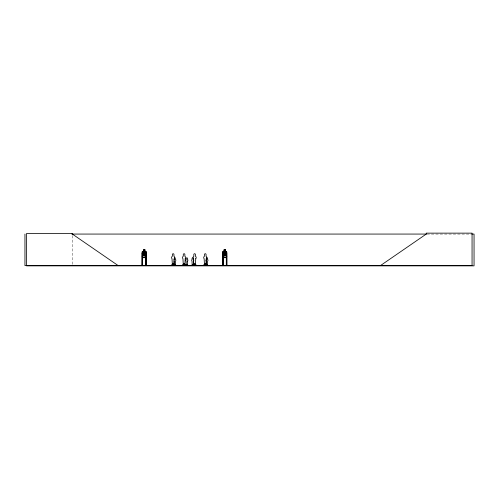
<?xml version="1.0" encoding="UTF-8"?>
<svg xmlns="http://www.w3.org/2000/svg" width="499" height="499" viewBox="0 0 499 499"><rect width="100%" height="100%" fill="white"/><g stroke="black" fill="none" stroke-linecap="round" stroke-linejoin="round"><path stroke-width="0.37" stroke-dasharray="2.5 1.87" d="M427.025 234.068L470.969 234.068M72.367 235.603L72.367 264.826"/><path stroke-width="0.75" d="M193.419 264.894L193.444 265.505L193.943 265.568M173.945 264.875L174.276 258.744A1.591 1.591 0 0 0 173.945 256.243L173.945 254.527A0.792 0.792 0 0 0 173.153 253.735A0.792 0.792 0 0 0 172.355 254.527L172.355 256.243A1.591 1.591 0 0 0 172.024 258.744L172.355 264.875L174.12 264.894M206.068 264.875L206.399 258.744A1.591 1.591 0 0 0 206.068 256.243L206.068 254.527A0.792 0.792 0 0 0 205.276 253.735A0.792 0.792 0 0 0 204.478 254.527L204.478 256.243A1.591 1.591 0 0 0 204.147 258.744L204.478 264.875L206.249 264.894M207.441 265.106L207.665 261.021A1.06 1.06 0 0 0 207.441 259.355C208.407 257.266 205.42 257.266 206.38 259.355M173.203 263.915L173.153 264.295L173.053 263.934M184.256 264.002L183.95 263.965M194.566 263.915L194.654 264.114M205.32 264.245L205.332 263.915M173.284 264.239L172.953 264.102L173.29 264.002M145.745 257.627L146.226 256.118M226.278 257.677L226.771 256.124L226.247 257.627L223.128 257.627L222.722 256.118M147.43 265.555L140.849 265.53M221.45 265.555L228.037 265.555M144.891 251.371L145.789 251.371L146.269 251.92L146.244 256.124L145.777 257.677L142.595 257.677L142.178 251.926L142.633 251.371L143.556 251.371M142.203 251.926L142.658 251.421M172.136 265.219L171.955 264.557L171.843 265.587M174.114 265.337L174.351 264.557L174.351 265.387L173.702 265.574L174.413 265.587L174.026 265.574M173.82 265.58L174.001 264.894M175.186 265.449C175.673 265.605 175.573 264.988 175.28 265.449M175.367 265.574L175.692 265.587M182.628 265.587C183.039 264.532 185.709 265.599 184.817 265.468M183.064 265.219L182.883 264.557L182.771 265.587M183.027 265.58L183.551 265.568L182.896 265.387M184.549 265.587L185.279 265.387L185.266 264.557L185.079 265.219M185.316 265.58L184.686 265.587M185.84 265.574L187.661 265.512C187.767 264.052 187.325 266.21 187.256 265.512M185.952 265.587L186.052 264.894L186.164 265.337M186.046 264.894L186.264 265.587M187.549 265.505L187.237 265.449M192.134 265.574L191.853 265.337M193.013 265.574L195.964 265.593L195.814 264.557L195.733 265.387L195.022 265.574L195.346 265.387M206.112 264.894L205.838 265.587L206.474 265.387L206.461 264.557L206.249 265.337M206.536 265.587L206.337 265.468M206.648 265.58L203.823 265.587M207.609 265.587L207.303 265.587M207.403 265.449C207.515 265.256 208.039 265.081 207.497 265.574M143.606 251.421L142.926 251.945L142.926 254.864L143.606 256.118L144.866 256.118L145.546 254.864L145.546 251.945L144.866 251.421L144.841 249.856L143.581 249.856M174.413 257.833L175.249 257.939L175.317 259.355A1.06 1.06 0 0 1 175.536 261.021L175.317 265.106L174.257 265.106L174.039 261.021A1.06 1.06 0 0 1 173.87 260.802M225.367 249.856L224.082 249.856L224.107 251.421L223.402 251.945L223.402 254.864L224.082 256.118L225.342 256.118L226.022 254.864L226.022 251.945L225.342 251.421L225.342 249.856M380.45 265.593L426.258 234.068L426.258 233.139L472.06 233.139L472.06 265.593L24.95 265.593L24.95 234.068M171.675 265.593L171.843 265.219L174.251 265.387M172.28 265.593L172.56 265.58M173.621 265.587L173.933 265.568M173.733 265.593L174.176 265.587M174.363 265.593L171.955 265.58M175.18 265.587L175.586 265.505L173.771 265.48M183.052 265.593L182.759 265.387L185.466 265.568L185.135 265.387M192.358 265.587C192.19 266.073 191.716 264.308 192.071 265.337M193.032 265.587L194.08 265.568L193.606 265.58C192.695 266.079 194.074 263.372 193.35 265.387M193.755 265.331L193.288 265.387L195.733 265.219M203.941 265.593L204.546 265.58M204.403 265.593L204.684 265.58M205.744 265.587L206.062 265.568M205.862 265.593L206.237 265.587M207.297 265.512L207.715 265.505L205.894 265.48M71.781 234.068L426.495 234.068M471.711 234.068L474.05 234.068L474.05 265.861L26.559 265.861L26.559 233.47L72.367 233.47L72.367 234.068L118.169 265.593M144.916 249.806L143.531 249.806L143.581 251.421M224.057 251.371L223.109 251.371L222.679 251.926L222.71 265.593M225.392 251.371L226.29 251.371L226.771 251.92L226.771 265.593M142.627 251.421L145.77 251.421M226.272 251.421L223.128 251.421L222.722 251.951L222.816 265.593M146.201 252.881L145.739 252.881L145.783 265.593L145.827 252.881M222.679 252.881L223.134 252.881L223.097 265.593M142.178 256.124L142.62 257.677M222.679 256.124L223.122 257.677M142.627 257.627L145.77 257.627M223.097 257.677L226.303 257.677M204.079 264.557L204.259 265.219M172.542 265.088L172.941 265.088M183.476 265.088L183.869 265.088M194.005 265.088L194.404 265.088M204.671 265.088L205.731 265.088M142.028 265.131L142.571 265.131M226.309 265.131L226.852 265.131M173.908 265.337L175.536 265.337M206.031 265.337L207.659 265.337M204.085 265.58L203.966 265.219L206.361 265.387M192.159 265.587L191.841 265.512L193.718 265.587M172.423 265.58L171.968 265.387M145.745 251.421L146.201 251.945L146.17 265.593M206.349 264.426L206.162 261.021A1.06 1.06 0 0 1 205.993 259.742M226.852 265.593L226.808 252.881L226.353 252.881L226.309 265.593M226.671 265.131L226.658 265.593M226.502 265.131L226.49 265.593M226.434 252.881L226.39 265.593M225.367 251.421L225.417 249.806L224.032 249.806L224.082 251.421M223.178 265.593L223.178 265.131L222.635 265.131L222.635 265.593M223.053 252.881L222.997 265.593M207.16 265.337L207.16 264.408L206.673 264.408L206.673 265.337M205.65 265.219L205.644 263.828L204.921 263.828L204.921 265.219M204.091 264.557L204.079 265.387M194.984 265.219L194.984 263.828L194.254 263.828L194.254 265.219M194.024 265.593L184.487 265.593M192.988 265.337L192.988 264.408L192.502 264.408L192.502 265.337M187.094 265.337L187.094 264.408L186.607 264.408L186.607 265.337M184.455 265.219L184.449 263.828L183.726 263.828L183.726 265.219M175.037 265.337L175.037 264.408L174.55 264.408L174.55 265.337M174.257 258.208L174.257 259.355A1.06 1.06 0 0 0 173.87 259.742M173.521 265.219L173.521 263.828L172.791 263.828L172.797 265.219M146.238 265.593L146.238 265.131L145.696 265.131L145.702 265.593M146.113 252.881L146.113 265.593M144.891 249.806L144.916 251.371M142.571 265.593L142.527 252.881L142.072 252.881L142.028 265.593M142.446 252.881L142.489 265.593M142.377 265.131L142.377 265.593M142.221 265.131L142.209 265.593M142.153 252.881L142.109 265.593M185.204 258.744L184.873 264.875L183.283 264.875L182.952 258.744A1.591 1.591 0 0 1 183.283 256.243L183.283 254.527A0.792 0.792 0 0 1 184.081 253.735A0.792 0.792 0 0 1 184.873 254.527L184.873 256.243A1.591 1.591 0 0 1 185.204 258.744M187.593 261.021L187.374 265.106L186.314 265.106L186.09 261.021A1.06 1.06 0 0 1 186.314 259.355C185.347 257.266 188.341 257.266 187.374 259.355A1.06 1.06 0 0 1 187.593 261.021M193.487 261.021L193.269 265.106L192.209 265.106L191.99 261.021A1.06 1.06 0 0 1 192.209 259.355C191.242 257.266 194.236 257.266 193.269 259.355A1.06 1.06 0 0 1 193.487 261.021M195.733 258.744L195.402 264.875L193.818 264.875L193.487 258.744A1.591 1.591 0 0 1 193.818 256.243L193.818 254.527A0.792 0.792 0 0 1 194.61 253.735A0.792 0.792 0 0 1 195.408 254.527L195.408 256.243A1.591 1.591 0 0 1 195.733 258.744M145.39 255.532L144.953 255.582L144.205 254.072C143.693 256.548 142.059 255.631 143.918 253.729C142.128 251.951 143.724 250.985 144.186 253.373C144.629 250.985 146.332 251.945 144.479 253.735L145.39 255.532M225.935 255.532L225.498 255.582L224.75 254.072L224.02 255.582L223.558 255.532L224.463 253.729C222.673 251.951 224.269 250.985 224.731 253.373C225.174 250.985 226.877 251.945 225.024 253.735L225.935 255.532M144.641 250.118L143.831 250.118L143.831 250.641L144.641 250.641L144.641 250.118M225.118 250.118L224.307 250.118L224.307 250.641L225.118 250.641L225.118 250.118M144.866 251.945L143.606 251.945L143.606 254.864L144.866 254.864L144.866 251.945M225.342 251.945L224.082 251.945L224.082 254.864L225.342 254.864L225.342 251.945"/></g></svg>
